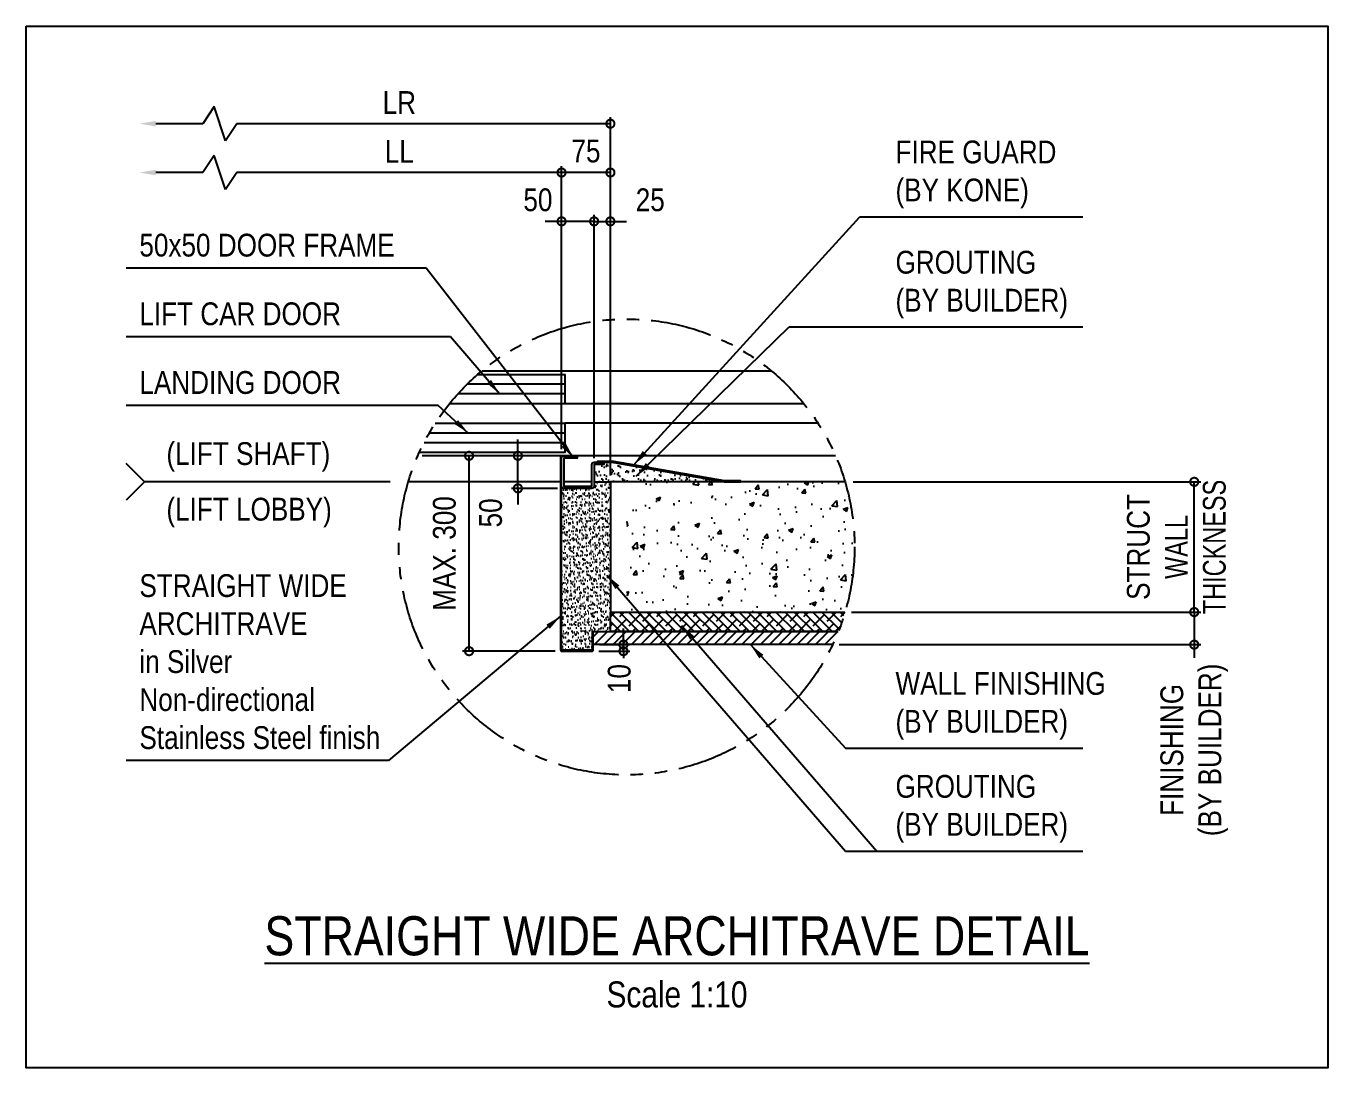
# Model space of a CAD drawing. Header units: millimetres. Extents: x -7349 to 14106, y -573 to 9250.
# Drawn here: x 12106 to 14106, y 2640 to 4240 of the extents above; entities that cross this region are included whole.
import ezdxf

# ---------------------------------------------------------------- set-up
doc = ezdxf.new("R2010")
doc.units = ezdxf.units.MM
doc.header["$MEASUREMENT"] = 0
doc.linetypes.add('HIDDEN', pattern=[9.525, 6.35, -3.175])
doc.linetypes.add('PHANTOM', pattern=[2.5, 1.25, -0.25, 0.25, -0.25, 0.25, -0.25])
for name, color, linetype in [('Kon_Det_252', 252, 'Continuous'), ('Kon_Det_4', 4, 'Continuous'), ('Kon_Det_5', 5, 'HIDDEN'), ('Kon_Det_6', 6, 'PHANTOM'), ('Kon_Det_7', 7, 'Continuous'), ('Kon_Det_8', 8, 'Continuous')]:
    doc.layers.add(name, color=color, linetype=linetype)
doc.styles.add('ARIAL-N', font='ARIALN.TTF')
doc.dimstyles.new('KONESCBD_10', dxfattribs={"dimscale": 10, "dimtxt": 3.5, "dimasz": 2.5, "dimexe": 1, "dimexo": 1, "dimgap": 1.5, "dimtad": 1, "dimdec": 0, "dimzin": 0, "dimdsep": 46, "dimtxsty": 'ARIAL-N', "dimblk": 'DOTSMALL', "dimcen": 0, "dimclrd": 256, "dimclre": 256, "dimclrt": 256, "dimadec": 1, "dimazin": 3, "dimtfac": 1, "dimtdec": 0, "dimtix": 1, "dimtmove": 1, "dimatfit": 0, "dimfxl": 1, "dimtfill": 1, "dimtolj": 1, "dimtzin": 0, "dimarcsym": 0})

# ---------------------------------------------------------------- blocks, each defined once
blk = doc.blocks.new('_DotSmall')
at = {"color": 0, "linetype": 'ByBlock', "const_width": 0.5}
blk.add_lwpolyline([(-0.0625, 0, 1), (0.0625, 0, 1)], format="xyb", close=True, dxfattribs=at)
blk = doc.blocks.new('*D71')
at = {"layer": 'Defpoints', "color": 0, "ltscale": 300, "transparency": 16777216}
for p in [(1260.5, -700), (1794.6, -700), (1258.1, -900)]:
    blk.add_point(p, dxfattribs=at)
at = {"layer": 'Kon_Det_7', "lineweight": -2, "ltscale": 300, "transparency": 16777216}
for p, q in [((1270.5, -700), (1804.6, -700)), ((1794.6, -900), (1794.6, -700)), ((1268.1, -900), (1804.6, -900))]:
    blk.add_line(p, q, dxfattribs=at)
at = {"layer": 'Kon_Det_7', "lineweight": -2, "ltscale": 300, "transparency": 16777216, "xscale": 25, "yscale": 25, "zscale": 25}
for p, rotation in [((1794.6, -700), 90), ((1794.6, -900), 270)]:
    blk.add_blockref('_DotSmall', p, dxfattribs=dict(at, rotation=rotation))
at = {"layer": 'Kon_Det_7', "ltscale": 300, "transparency": 16777216, "insert": (1767.3, -800), "char_height": 35, "attachment_point": 5, "rotation": 90, "style": 'ARIAL-N'}
blk.add_mtext('\\A1;STRUCT\\P{\\W0.9;WALL\\PTHICKNESS}', dxfattribs=at)
blk = doc.blocks.new('*D72')
at = {"layer": 'Defpoints', "color": 0, "ltscale": 300, "transparency": 16777216}
for p in [(1258.1, -900), (1238.9, -950), (1794.6, -950)]:
    blk.add_point(p, dxfattribs=at)
at = {"layer": 'Kon_Det_7', "lineweight": -2, "ltscale": 300, "transparency": 16777216}
for p, q in [((1794.6, -900), (1794.6, -875)), ((1268.1, -900), (1804.6, -900)), ((1794.6, -900), (1794.6, -950)), ((1248.9, -950), (1804.6, -950)), ((1794.6, -950), (1794.6, -975))]:
    blk.add_line(p, q, dxfattribs=at)
at = {"layer": 'Kon_Det_7', "lineweight": -2, "ltscale": 300, "transparency": 16777216, "xscale": 25, "yscale": 25, "zscale": 25}
for p, rotation in [((1794.6, -900), 270), ((1794.6, -950), 90)]:
    blk.add_blockref('_DotSmall', p, dxfattribs=dict(at, rotation=rotation))
at = {"layer": 'Kon_Det_7', "ltscale": 300, "transparency": 16777216, "insert": (1794.6, -1111.6), "char_height": 35, "attachment_point": 5, "rotation": 90, "style": 'ARIAL-N', "bg_fill": 3, "box_fill_scale": 1.25, "bg_fill_color": 256, "bg_fill_true_color": 13158600, "bg_fill_transparency": 0}
blk.add_mtext('\\A1;FINISHING\\P(BY BUILDER)', dxfattribs=at)
blk = doc.blocks.new('*D73')
at = {"layer": 'Defpoints', "color": 0, "ltscale": 300, "transparency": 16777216}
for p in [(174.2, -225), (174.2, -225), (822.7, -660)]:
    blk.add_point(p, dxfattribs=at)
at = {"layer": 'Kon_Det_7', "lineweight": -2, "ltscale": 300, "transparency": 16777216}
for p, q in [((288.9, -198.8), (271.4, -225)), ((306.4, -251.2), (288.9, -198.8)), ((822.7, -650), (822.7, -215)), ((271.4, -225), (199.2, -225)), ((323.9, -225), (306.4, -251.2)), ((822.7, -225), (323.9, -225))]:
    blk.add_line(p, q, dxfattribs=at)
at = {"layer": 'Kon_Det_7', "ltscale": 300, "transparency": 16777216}
blk.add_solid([(199.2, -220.8), (199.2, -229.2), (174.2, -225)], dxfattribs=at)
at = {"layer": 'Kon_Det_7', "lineweight": -2, "ltscale": 300, "transparency": 16777216, "xscale": 25, "yscale": 25, "zscale": 25}
blk.add_blockref('_DotSmall', (822.7, -225), dxfattribs=at)
at = {"layer": 'Kon_Det_7', "ltscale": 300, "transparency": 16777216, "insert": (573.5, -192.5), "char_height": 35, "attachment_point": 5, "style": 'ARIAL-N', "bg_fill": 3, "box_fill_scale": 1.25, "bg_fill_color": 256, "bg_fill_true_color": 13158600, "bg_fill_transparency": 0}
blk.add_mtext('\\A1;LL', dxfattribs=at)
blk = doc.blocks.new('*D74')
at = {"layer": 'Defpoints', "color": 0, "ltscale": 300, "transparency": 16777216}
for p in [(822.7, -660), (897.7, -700)]:
    blk.add_point(p, dxfattribs=at)
at = {"layer": 'Kon_Det_7', "lineweight": -2, "ltscale": 300, "transparency": 16777216}
for p, q in [((822.7, -650), (822.7, -215)), ((897.7, -690), (897.7, -215)), ((897.7, -225), (822.7, -225))]:
    blk.add_line(p, q, dxfattribs=at)
at = {"layer": 'Kon_Det_7', "lineweight": -2, "ltscale": 300, "transparency": 16777216, "xscale": 25, "yscale": 25, "zscale": 25, "rotation": 180}
blk.add_blockref('_DotSmall', (822.7, -225), dxfattribs=at)
at = {"layer": 'Kon_Det_7', "lineweight": -2, "ltscale": 300, "transparency": 16777216, "xscale": 25, "yscale": 25, "zscale": 25}
blk.add_blockref('_DotSmall', (897.7, -225), dxfattribs=at)
at = {"layer": 'Kon_Det_7', "ltscale": 300, "transparency": 16777216, "insert": (860.2, -192.2), "char_height": 35, "attachment_point": 5, "style": 'ARIAL-N', "bg_fill": 3, "box_fill_scale": 1.25, "bg_fill_color": 256, "bg_fill_true_color": 13158600, "bg_fill_transparency": 0}
blk.add_mtext('\\A1;75', dxfattribs=at)
at = {"layer": 'Defpoints', "color": 0, "ltscale": 300, "transparency": 16777216}
blk.add_point((822.7, -225), dxfattribs=at)
blk = doc.blocks.new('*D75')
at = {"layer": 'Defpoints', "color": 0, "ltscale": 300, "transparency": 16777216}
for p in [(680.6, -660), (680.6, -660), (822.7, -960)]:
    blk.add_point(p, dxfattribs=at)
at = {"layer": 'Kon_Det_7', "lineweight": -2, "ltscale": 300, "transparency": 16777216}
for p, q in [((680.6, -960), (680.6, -660)), ((812.7, -960), (670.6, -960))]:
    blk.add_line(p, q, dxfattribs=at)
at = {"layer": 'Kon_Det_7', "lineweight": -2, "ltscale": 300, "transparency": 16777216, "xscale": 25, "yscale": 25, "zscale": 25}
for p, rotation in [((680.6, -660), 90), ((680.6, -960), 270)]:
    blk.add_blockref('_DotSmall', p, dxfattribs=dict(at, rotation=rotation))
at = {"layer": 'Kon_Det_7', "ltscale": 300, "transparency": 16777216, "insert": (642.8, -810), "char_height": 35, "attachment_point": 5, "rotation": 90, "style": 'ARIAL-N', "bg_fill": 3, "box_fill_scale": 1.25, "bg_fill_color": 256, "bg_fill_true_color": 13158600, "bg_fill_transparency": 0}
blk.add_mtext('\\A1;MAX. 300', dxfattribs=at)
blk = doc.blocks.new('*D76')
at = {"layer": 'Defpoints', "color": 0, "ltscale": 300, "transparency": 16777216}
for p in [(897.7, -300), (872.7, -673.5), (897.7, -700)]:
    blk.add_point(p, dxfattribs=at)
at = {"layer": 'Kon_Det_7', "lineweight": -2, "ltscale": 300, "transparency": 16777216}
for p, q in [((872.7, -300), (847.7, -300)), ((872.7, -663.5), (872.7, -290)), ((872.7, -300), (897.7, -300)), ((897.7, -690), (897.7, -290)), ((897.7, -300), (922.7, -300))]:
    blk.add_line(p, q, dxfattribs=at)
at = {"layer": 'Kon_Det_7', "lineweight": -2, "ltscale": 300, "transparency": 16777216, "xscale": 25, "yscale": 25, "zscale": 25}
blk.add_blockref('_DotSmall', (872.7, -300), dxfattribs=at)
at = {"layer": 'Kon_Det_7', "lineweight": -2, "ltscale": 300, "transparency": 16777216, "xscale": 25, "yscale": 25, "zscale": 25, "rotation": 180}
blk.add_blockref('_DotSmall', (897.7, -300), dxfattribs=at)
at = {"layer": 'Kon_Det_7', "ltscale": 300, "transparency": 16777216, "insert": (958.9, -267.1), "char_height": 35, "attachment_point": 5, "style": 'ARIAL-N', "bg_fill": 3, "box_fill_scale": 1.25, "bg_fill_color": 256, "bg_fill_true_color": 13158600, "bg_fill_transparency": 0}
blk.add_mtext('\\A1;25', dxfattribs=at)
blk = doc.blocks.new('*D77')
at = {"layer": 'Defpoints', "color": 0, "ltscale": 300, "transparency": 16777216}
for p in [(822.7, -660), (872.7, -673.5)]:
    blk.add_point(p, dxfattribs=at)
at = {"layer": 'Kon_Det_7', "lineweight": -2, "ltscale": 300, "transparency": 16777216}
for p, q in [((822.7, -300), (797.7, -300)), ((822.7, -650), (822.7, -290)), ((872.7, -663.5), (872.7, -290)), ((872.7, -300), (897.7, -300))]:
    blk.add_line(p, q, dxfattribs=at)
at = {"layer": 'Kon_Det_7', "lineweight": -2, "ltscale": 300, "transparency": 16777216, "xscale": 25, "yscale": 25, "zscale": 25, "rotation": 180}
blk.add_blockref('_DotSmall', (872.7, -300), dxfattribs=at)
at = {"layer": 'Kon_Det_7', "ltscale": 300, "transparency": 16777216, "insert": (786.4, -267.1), "char_height": 35, "attachment_point": 5, "style": 'ARIAL-N', "bg_fill": 3, "box_fill_scale": 1.25, "bg_fill_color": 256, "bg_fill_true_color": 13158600, "bg_fill_transparency": 0}
blk.add_mtext('\\A1;50', dxfattribs=at)
at = {"layer": 'Defpoints', "color": 0, "ltscale": 300, "transparency": 16777216}
blk.add_point((822.7, -300), dxfattribs=at)
at = {"layer": 'Kon_Det_7', "lineweight": -2, "ltscale": 300, "transparency": 16777216}
blk.add_line((872.7, -300), (822.7, -300), dxfattribs=at)
at = {"layer": 'Kon_Det_7', "lineweight": -2, "ltscale": 300, "transparency": 16777216, "xscale": 25, "yscale": 25, "zscale": 25}
blk.add_blockref('_DotSmall', (822.7, -300), dxfattribs=at)
blk = doc.blocks.new('*D78')
at = {"layer": 'Defpoints', "color": 0, "ltscale": 300, "transparency": 16777216}
for p in [(174.2, -150), (174.2, -150), (897.7, -700)]:
    blk.add_point(p, dxfattribs=at)
at = {"layer": 'Kon_Det_7', "lineweight": -2, "ltscale": 300, "transparency": 16777216}
for p, q in [((288.9, -123.8), (271.4, -150)), ((306.4, -176.2), (288.9, -123.8)), ((897.7, -690), (897.7, -140)), ((271.4, -150), (199.2, -150)), ((323.9, -150), (306.4, -176.2)), ((897.7, -150), (323.9, -150))]:
    blk.add_line(p, q, dxfattribs=at)
at = {"layer": 'Kon_Det_7', "ltscale": 300, "transparency": 16777216}
blk.add_solid([(199.2, -145.8), (199.2, -154.2), (174.2, -150)], dxfattribs=at)
at = {"layer": 'Kon_Det_7', "lineweight": -2, "ltscale": 300, "transparency": 16777216, "xscale": 25, "yscale": 25, "zscale": 25}
blk.add_blockref('_DotSmall', (897.7, -150), dxfattribs=at)
at = {"layer": 'Kon_Det_7', "ltscale": 300, "transparency": 16777216, "insert": (573.5, -117.5), "char_height": 35, "attachment_point": 5, "style": 'ARIAL-N', "bg_fill": 3, "box_fill_scale": 1.25, "bg_fill_color": 256, "bg_fill_true_color": 13158600, "bg_fill_transparency": 0}
blk.add_mtext('\\A1;LR', dxfattribs=at)
blk = doc.blocks.new('*D69')
at = {"layer": 'Defpoints', "color": 0, "ltscale": 300, "transparency": 16777216}
for p in [(871.2, -950), (917.7, -950), (869.7, -960)]:
    blk.add_point(p, dxfattribs=at)
at = {"layer": 'Kon_Det_7', "lineweight": -2, "ltscale": 300, "transparency": 16777216}
for p, q in [((917.7, -950), (917.7, -925)), ((881.2, -950), (927.7, -950)), ((917.7, -960), (917.7, -950)), ((879.7, -960), (927.7, -960)), ((917.7, -960), (917.7, -985))]:
    blk.add_line(p, q, dxfattribs=at)
at = {"layer": 'Kon_Det_7', "lineweight": -2, "ltscale": 300, "transparency": 16777216, "xscale": 25, "yscale": 25, "zscale": 25, "rotation": 270}
blk.add_blockref('_DotSmall', (917.7, -950), dxfattribs=at)
at = {"layer": 'Kon_Det_7', "ltscale": 300, "transparency": 16777216, "insert": (911.4, -1002.1), "char_height": 35, "attachment_point": 5, "rotation": 90, "style": 'ARIAL-N', "bg_fill": 3, "box_fill_scale": 1.25, "bg_fill_color": 256, "bg_fill_true_color": 13158600, "bg_fill_transparency": 0}
blk.add_mtext('\\A1;10', dxfattribs=at)
at = {"layer": 'Kon_Det_7', "lineweight": -2, "ltscale": 300, "transparency": 16777216, "xscale": 25, "yscale": 25, "zscale": 25, "rotation": 90}
blk.add_blockref('_DotSmall', (917.7, -960), dxfattribs=at)
blk = doc.blocks.new('*D70')
at = {"layer": 'Defpoints', "color": 0, "ltscale": 300, "transparency": 16777216}
for p in [(755.6, -660), (755.6, -660), (826.2, -710)]:
    blk.add_point(p, dxfattribs=at)
at = {"layer": 'Kon_Det_7', "lineweight": -2, "ltscale": 300, "transparency": 16777216}
for p, q in [((755.6, -660), (755.6, -635)), ((755.6, -710), (755.6, -660)), ((816.2, -710), (745.6, -710)), ((755.6, -710), (755.6, -735))]:
    blk.add_line(p, q, dxfattribs=at)
at = {"layer": 'Kon_Det_7', "lineweight": -2, "ltscale": 300, "transparency": 16777216, "xscale": 25, "yscale": 25, "zscale": 25, "rotation": 270}
blk.add_blockref('_DotSmall', (755.6, -660), dxfattribs=at)
at = {"layer": 'Kon_Det_7', "ltscale": 300, "transparency": 16777216, "insert": (713.8, -747.7), "char_height": 35, "attachment_point": 5, "rotation": 90, "style": 'ARIAL-N', "bg_fill": 3, "box_fill_scale": 1.25, "bg_fill_color": 256, "bg_fill_true_color": 13158600, "bg_fill_transparency": 0}
blk.add_mtext('\\A1;50', dxfattribs=at)
at = {"layer": 'Kon_Det_7', "lineweight": -2, "ltscale": 300, "transparency": 16777216, "xscale": 25, "yscale": 25, "zscale": 25, "rotation": 90}
blk.add_blockref('_DotSmall', (755.6, -710), dxfattribs=at)
blk = doc.blocks.new('KES_DJ_Detail_Wide')
at = {"layer": 'Kon_Det_252', "ltscale": 300}
h = blk.add_hatch(dxfattribs=at)
h.set_pattern_fill('AR-SAND', color=256, scale=8)
h.set_pattern_definition([(37.5, (-8116.94, -2066.04), (-0.503947, 15.41459), [0, -12.16, 0, -13.6, 0, -13]), (7.5, (-8116.94, -2066.04), (14.158214, 22.57717), [0, -6.56, 0, -10.96, 0, -4.2]), (327.5, (-8126.78, -2066.04), (24.913135, 0.045272), [0, -4, 0, -14.4, 0, -18.8]), (317.5, (-8126.78, -2066.04), (24.049013, 7.021405), [0, -2, 0, -9.44, 0, -10.8])])
h.paths.add_polyline_path([(902.7, -670), (887.7, -670), (887.7, -673.5), (875, -673.5, 0.414214), (872.7, -675.9), (872.7, -700), (922.7, -700), (1072.7, -700)])
h = blk.add_hatch(dxfattribs=at)
h.set_pattern_fill('AR-CONC', color=256, scale=10)
h.set_pattern_definition([(50, (-5712.8, -2066.04), (71.726, -6.2752), [7.5, -82.5]), (355, (-5712.8, -2066.04), (-13.8751, 75.2192), [6, -66]), (100.4514, (-5706.82, -2066.56), (57.8509, 68.944), [6.374, -70.1142]), (46.1842, (-5712.8, -2046.04), (106.7241, -16.5519), [11.25, -123.75]), (96.6356, (-5703.9, -2047.42), (93.4662, 97.4119), [9.561, -105.1714]), (351.1842, (-5712.8, -2046.04), (93.4662, 97.4119), [9, -99]), (21, (-5702.8, -2051.04), (59.6907, -40.2619), [7.5, -82.5]), (326, (-5702.8, -2051.04), (24.3315, 72.515), [6, -66]), (71.4514, (-5697.824, -2054.395), (84.02224, 32.2531), [6.374, -70.1142]), (37.5, (-5712.798, -2066.04), (1.21599, 33.28939), [0, -65.2, 0, -67, 0, -66.25]), (7.5, (-5712.798, -2066.04), (26.30695, 39.44117), [0, -38.2, 0, -63.7, 0, -25.25]), (327.5, (-5735.098, -2066.04), (53.38224, -2.25549), [0, -25, 0, -78, 0, -103.5]), (317.5, (-5745.1, -2066.04), (58.31862, 10.0105), [0, -32.5, 0, -51.8, 0, -73.5])])
edge = h.paths.add_edge_path()
edge.add_arc((922.7, -800), 350, 343.3985, 376.6015)
edge.add_line((1258.1, -700), (922.7, -700))
edge.add_line((922.7, -700), (922.7, -900))
edge.add_line((922.7, -900), (1258.1, -900))
at = {"layer": 'Kon_Det_7', "ltscale": 300, "style": 'ARIAL-N'}
for s, insert, char_height, width, attachment_point in [('FIRE GUARD (BY KONE)', (1335.7, -279.8), 35, 251.099, 7), ('GROUTING (BY BUILDER)', (1335.7, -449.1), 35, 268.765, 7), ('(LIFT LOBBY)', (215.7, -770), 35, 268.765, 7), ('STRAIGHT WIDE ARCHITRAVE\\Pin Silver Non-directional Stainless Steel finish', (174.2, -1110.7), 35, 384.341, 7), ('{\\LSTRAIGHT WIDE ARCHITRAVE DETAIL\\P\\H0.66667x;\\lScale 1:10}', (1000, -1437.4), 60, 1267.847, 5)]:
    blk.add_mtext(s, dxfattribs=dict(at, insert=insert, char_height=char_height, width=width, attachment_point=attachment_point))
at = {"layer": 'Kon_Det_7', "ltscale": 300}
dim = blk.add_linear_dim(base=(174.2, -225), p1=(822.7, -660), p2=(174.2, -225), text='LL', dimstyle='KONESCBD_10', override={"dimblk1": 'DotSmall', "dimsah": 1}, dxfattribs=at)
dim.commit()
dim.dimension.update_dxf_attribs({"geometry": '*D73', "text_midpoint": (573.5, -225), "dimtype": 128})
dim = blk.add_linear_dim(base=(1794.6, -700), p1=(1258.1, -900), p2=(1260.5, -700), angle=90, text='STRUCT\\P{\\W0.9;WALL\\PTHICKNESS}', dimstyle='KONESCBD_10', override={"dimtmove": 2, "dimtfill": 0}, dxfattribs=at)
dim.commit()
dim.dimension.update_dxf_attribs({"geometry": '*D71', "text_midpoint": (1767.3, -800), "dimtype": 128})
at = {"layer": 'Kon_Det_7', "ltscale": 300, "insert": (174.2, -354.5), "char_height": 35, "width": 410.254, "attachment_point": 7, "style": 'ARIAL-N'}
blk.add_mtext('50x50 DOOR FRAME', dxfattribs=at)
at = {"layer": 'Kon_Det_7', "ltscale": 300}
dim = blk.add_linear_dim(base=(822.7, -225), p1=(897.7, -700), p2=(822.7, -660), dimstyle='KONESCBD_10', dxfattribs=at)
dim.commit()
dim.dimension.update_dxf_attribs({"geometry": '*D74', "text_midpoint": (860.2, -192.2)})
dim = blk.add_linear_dim(base=(1794.6, -950), p1=(1258.1, -900), p2=(1238.9, -950), angle=90, text='FINISHING\\P(BY BUILDER)', dimstyle='KONESCBD_10', override={"dimtmove": 2}, dxfattribs=at)
dim.commit()
dim.dimension.update_dxf_attribs({"geometry": '*D72', "text_midpoint": (1794.6, -1111.6), "dimtype": 128})
at = {"layer": 'Kon_Det_252', "ltscale": 300}
h = blk.add_hatch(dxfattribs=at)
h.set_pattern_fill('ANSI38', color=256, scale=80, angle=90)
h.set_pattern_definition([(135, (-8135.465, -2066.04), (-7.071068, -7.071068), []), (225, (-8135.465, -2066.04), (-7.071068, -21.213203), [25, -15])])
h.paths.add_polyline_path([(1247.6, -930, 0.022703), (1258.1, -900), (897.7, -900), (897.7, -930)])
h = blk.add_hatch(dxfattribs=at)
h.set_pattern_fill('ANSI31', color=256, scale=80)
h.set_pattern_definition([(45, (-8116.94, -2066.04), (-7.071068, 7.071068), [])])
h.paths.add_polyline_path([(897.7, -930), (871.2, -930), (871.2, -950), (1238.9, -950, 0.015592), (1247.6, -930)])
at = {"layer": 'Kon_Det_4'}
for points in [[(694, -535), (827.7, -535), (827.7, -580), (650.5, -580)], [(827.7, -550), (677.7, -550)], [(827.7, -565), (663.3, -565)], [(827.7, -625), (619.6, -625)], [(827.7, -640), (611.4, -640)], [(1258.1, -700), (897.7, -700), (897.7, -900), (1258.1, -900)]]:
    blk.add_lwpolyline(points, dxfattribs=at).dxf.unprotected_set("ltscale", 0)
at = {"layer": 'Kon_Det_5', "linetype": 'Continuous'}
blk.add_lwpolyline([(877.7, -670), (902.4, -670, -0.043696), (903, -670.1), (1072.7, -700), (1097.7, -700), (1097.7, -698.5), (1072.8, -698.5), (902.8, -668.5), (877.7, -668.5)], format="xyb", close=True, dxfattribs=at).dxf.unprotected_set("ltscale", 0)
at = {"layer": 'Kon_Det_8', "ltscale": 300}
for points in [[(1247.6, -930), (897.7, -930), (897.7, -900), (1258.1, -900)], [(1238.9, -950), (871.2, -950), (871.2, -930), (1247.6, -930)]]:
    blk.add_lwpolyline(points, dxfattribs=at)
at = {"layer": 'Kon_Det_7', "ltscale": 300, "char_height": 35, "attachment_point": 7, "style": 'ARIAL-N'}
for s, insert, width in [('WALL FINISHING (BY BUILDER)', (1335.7, -1095.9), 325.987), ('GROUTING (BY BUILDER)', (1335.7, -1254), 268.253)]:
    blk.add_mtext(s, dxfattribs=dict(at, insert=insert, width=width))
at = {"layer": 'Kon_Det_7', "ltscale": 300}
dim = blk.add_linear_dim(base=(680.6, -660), p1=(822.7, -960), p2=(680.6, -660), angle=90, text='MAX. <>', dimstyle='KONESCBD_10', override={"dimtmove": 2}, dxfattribs=at)
dim.commit()
dim.dimension.update_dxf_attribs({"geometry": '*D75', "text_midpoint": (642.8, -810), "dimtype": 128})
at = {"layer": 'Kon_Det_7', "color": 7, "linetype": 'Continuous'}
blk.add_leader([(1006.9, -920.7), (1306.9, -1267.2), (1623.5, -1267.2)], dimstyle='KONESCBD_10', override={"dimgap": 1.5, "dimtad": 0}, dxfattribs=at)
at = {"layer": 'Kon_Det_7', "ltscale": 300}
blk.add_leader([(1112.7, -950), (1259.1, -1109.1), (1623.5, -1109.1)], dimstyle='KONESCBD_10', override={"dimtmove": 2}, dxfattribs=at)
at = {"layer": 'Kon_Det_252', "ltscale": 300}
h = blk.add_hatch(dxfattribs=at)
h.set_pattern_fill('AR-SAND', color=256, scale=5)
h.set_pattern_definition([(37.5, (-8116.94, -2066.04), (-0.314967, 9.634119), [0, -7.6, 0, -8.5, 0, -8.125]), (7.5, (-8116.94, -2066.04), (8.848884, 14.11073), [0, -4.1, 0, -6.85, 0, -2.625]), (327.5, (-8123.09, -2066.04), (15.570709, 0.028295), [0, -2.5, 0, -9, 0, -11.75]), (317.5, (-8123.09, -2066.04), (15.030633, 4.388378), [0, -1.25, 0, -5.9, 0, -6.75])])
h.paths.add_polyline_path([(897.7, -900), (897.7, -700), (872.7, -700), (872.7, -706.5, -0.414214), (869.2, -710), (826.2, -710, -0.414214), (822.7, -706.5), (822.7, -958.5), (869.7, -958.5), (869.7, -930), (871.2, -930), (897.7, -930)])
at = {"layer": 'Kon_Det_4'}
blk.add_line((822.7, -700), (587.3, -700), dxfattribs=at).dxf.unprotected_set("ltscale", 0)
blk.add_lwpolyline([(628.7, -610), (827.7, -610), (827.7, -655), (604.1, -655)], dxfattribs=at).dxf.unprotected_set("ltscale", 0)
at = {"layer": 'Kon_Det_7', "ltscale": 300}
for points in [[(841.4, -663.5), (614.8, -371.8), (153.6, -371.8)], [(821.2, -906.3), (556.7, -1128.1), (153.6, -1128.1)]]:
    blk.add_leader(points, dimstyle='KONESCBD_10', override={"dimtmove": 2}, dxfattribs=at)
dim = blk.add_linear_dim(base=(897.7, -300), p1=(872.7, -673.5), p2=(897.7, -700), dimstyle='KONESCBD_10', override={"dimtmove": 2}, dxfattribs=at)
dim.commit()
dim.dimension.update_dxf_attribs({"geometry": '*D76', "text_midpoint": (958.9, -267.1), "dimtype": 128})
at = {"layer": 'Kon_Det_4'}
blk.add_line((869.2, -700), (826.2, -700), dxfattribs=at).dxf.unprotected_set("ltscale", 0)
at = {"layer": 'Kon_Det_5', "ltscale": 100}
for p, q in [((1145.4, -530), (700, -530)), ((1194.9, -580), (827.7, -580)), ((1216.6, -610), (827.7, -610)), ((1243.4, -660), (601.9, -660))]:
    blk.add_line(p, q, dxfattribs=at)
at = {"layer": 'Kon_Det_5', "linetype": 'Continuous'}
blk.add_lwpolyline([(822.7, -706.5), (822.7, -663.5, -0.414214), (826.2, -660), (846.7, -660), (846.7, -663.5), (826.2, -663.5), (826.2, -706.5), (869.2, -706.5), (869.2, -673.5, -0.414214), (872.7, -670), (887.7, -670), (887.7, -673.5), (872.7, -673.5), (872.7, -706.5, -0.414214), (869.2, -710), (826.2, -710, -0.414214)], format="xyb", close=True, dxfattribs=at).dxf.unprotected_set("ltscale", 0)
at = {"layer": 'Kon_Det_6', "ltscale": 75}
blk.add_circle((922.7, -800), 350, dxfattribs=at)
at = {"layer": 'Kon_Det_8', "ltscale": 300}
blk.add_line((872.7, -700), (897.7, -700), dxfattribs=at)
at = {"layer": 'Kon_Det_7', "ltscale": 300}
for points in [[(933.6, -673.9), (1280.7, -293), (1623.5, -293)], [(937.1, -691.5), (1172.5, -462.2), (1623.5, -462.2)]]:
    blk.add_leader(points, dimstyle='KONESCBD_10', override={"dimtmove": 2}, dxfattribs=at)
dim = blk.add_linear_dim(base=(822.7, -300), p1=(872.7, -673.5), p2=(822.7, -660), angle=180, dimstyle='KONESCBD_10', override={"dimtmove": 2}, dxfattribs=at)
dim.commit()
dim.dimension.update_dxf_attribs({"geometry": '*D77', "text_midpoint": (786.4, -267.1), "dimtype": 128})
dim = blk.add_linear_dim(base=(174.2, -150), p1=(897.7, -700), p2=(174.2, -150), text='LR', dimstyle='KONESCBD_10', override={"dimblk1": 'DotSmall', "dimsah": 1}, dxfattribs=at)
dim.commit()
dim.dimension.update_dxf_attribs({"geometry": '*D78', "text_midpoint": (573.5, -150), "dimtype": 128})
at = {"layer": 'Defpoints', "linetype": 'Continuous'}
blk.add_lwpolyline([(0, 0), (2000, 0), (2000, -1600), (0, -1600)], close=True, dxfattribs=at)
at = {"layer": 'Kon_Det_5', "linetype": 'Continuous'}
blk.add_lwpolyline([(822.7, -660), (821.2, -660), (821.2, -958.5, 0.414214), (822.7, -960), (869.7, -960, 0.414214), (871.2, -958.5), (871.2, -930), (869.7, -930), (869.7, -958.5), (822.7, -958.5)], format="xyb", close=True, dxfattribs=at).dxf.unprotected_set("ltscale", 0)
at = {"layer": 'Kon_Det_7', "color": 7, "linetype": 'Continuous'}
for p, q in [((181.9, -700), (153.6, -671.7)), ((181.9, -700), (153.6, -728.3)), ((559.2, -700), (181.9, -700))]:
    blk.add_line(p, q, dxfattribs=at)
at = {"layer": 'Kon_Det_7', "ltscale": 300, "char_height": 35, "attachment_point": 7, "style": 'ARIAL-N'}
for s, insert, width in [('LIFT CAR DOOR', (174.2, -459.9), 313.152), ('LANDING DOOR', (174.2, -565.4), 313.152), ('(LIFT SHAFT)', (215.7, -684.6), 268.765)]:
    blk.add_mtext(s, dxfattribs=dict(at, insert=insert, width=width))
at = {"layer": 'Kon_Det_7', "ltscale": 300}
for points in [[(727.6, -565), (652.2, -477.3), (153.6, -477.3)], [(679.4, -625), (632.9, -582.7), (153.6, -582.7)]]:
    blk.add_leader(points, dimstyle='KONESCBD_10', override={"dimtmove": 2}, dxfattribs=at)
for base, p1, p2, picture, middle in [((755.6, -660), (826.2, -710), (755.6, -660), '*D70', (713.8, -747.7)), ((917.7, -950), (869.7, -960), (871.2, -950), '*D69', (911.4, -1002.1))]:
    dim = blk.add_linear_dim(base=base, p1=p1, p2=p2, angle=90, dimstyle='KONESCBD_10', override={"dimtmove": 2}, dxfattribs=at)
    dim.commit()
    dim.dimension.update_dxf_attribs({"geometry": picture, "text_midpoint": middle, "dimtype": 128})
blk.add_leader([(892.1, -843.1), (1259.1, -1267.2), (1623.5, -1267.2)], dimstyle='KONESCBD_10', override={"dimtmove": 2}, dxfattribs=at)

msp = doc.modelspace()

# ---------------------------------------------------------------- block references
at = {"layer": 'Kon_Det_7', "color": 7, "linetype": 'Continuous'}
msp.add_blockref('KES_DJ_Detail_Wide', (12105.9, 4240.1), dxfattribs=at)

doc.saveas('drawing.dxf')
